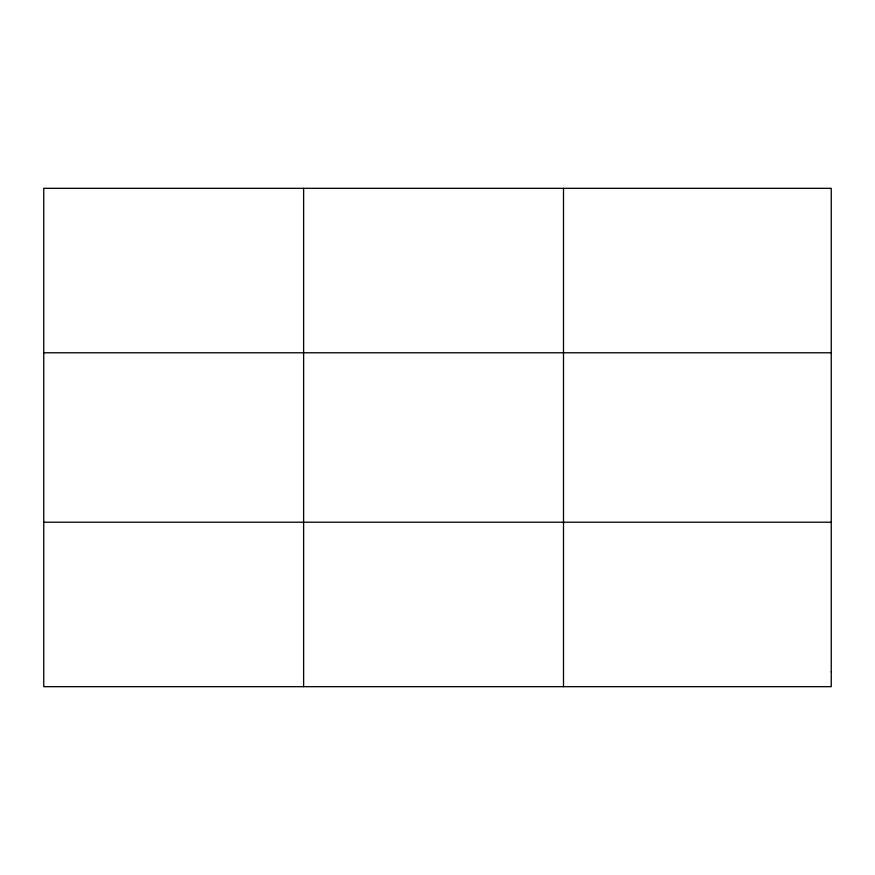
<?xml version="1.0" encoding="UTF-8"?>
<svg xmlns="http://www.w3.org/2000/svg" width="875" height="875" viewBox="0 0 875 875"><rect width="100%" height="100%" fill="white"/><g stroke="black" fill="none" stroke-linecap="round" stroke-linejoin="round"><path stroke-width="1.31" d="M303.625 686.678L303.625 188.322M563.5 686.678L563.5 188.322M43.75 352.778L831.25 352.778M43.75 522.222L831.25 522.222M831.25 671.727L831.25 686.678L43.75 686.678L43.75 188.322L831.25 188.322L831.25 671.727"/></g></svg>
